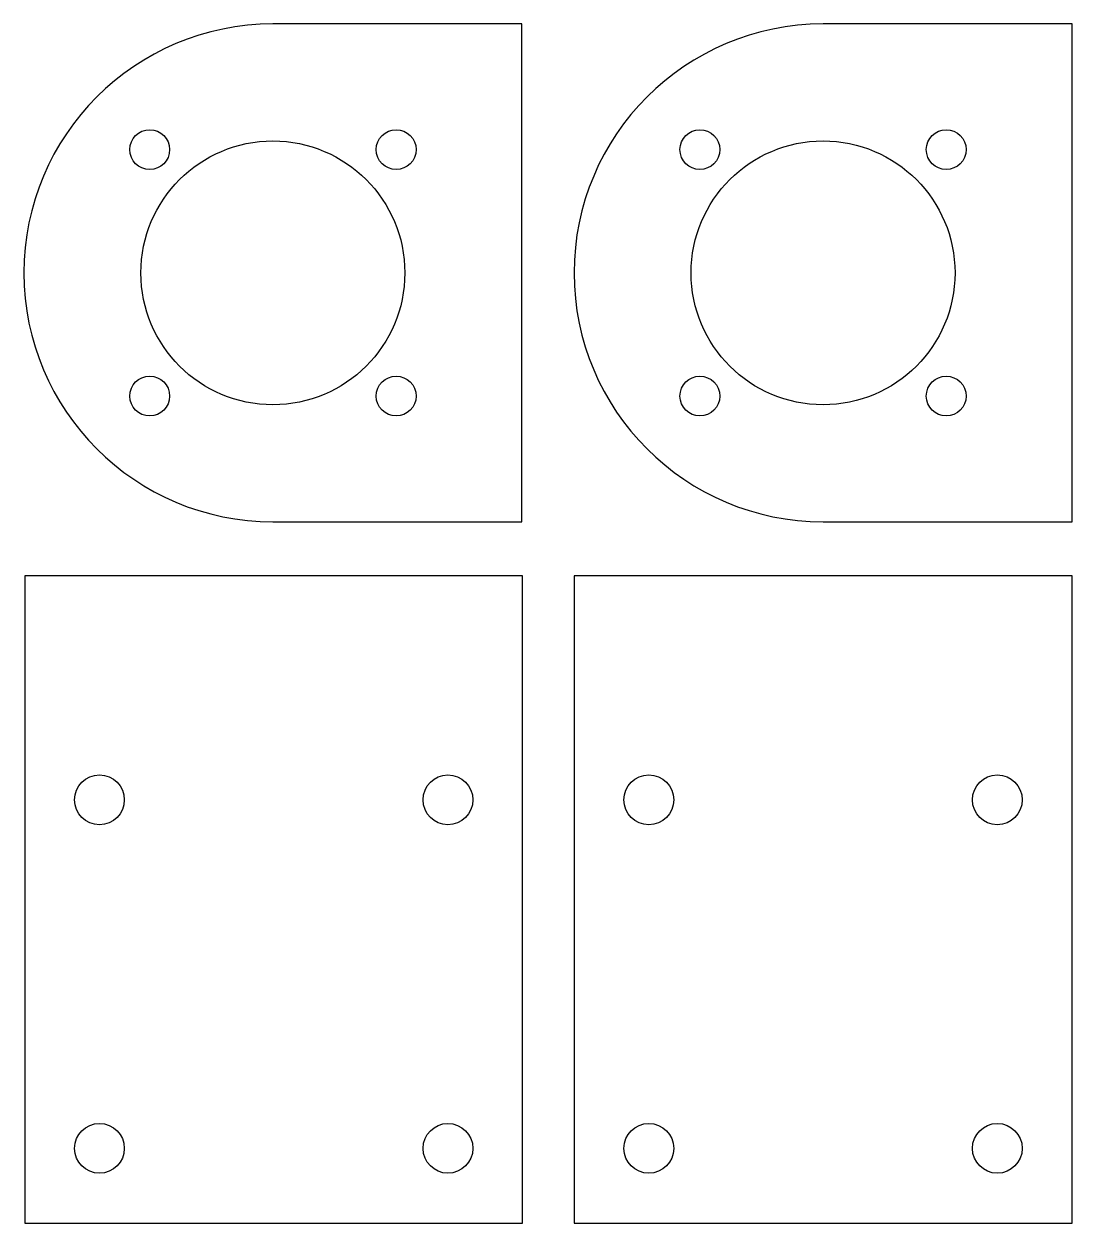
# Model space of a CAD drawing. Extents: x -105 to 0, y 0 to 120.
import ezdxf

# ---------------------------------------------------------------- set-up
doc = ezdxf.new("R2010")
doc.units = 0
doc.layers.get('0').update_dxf_attribs({"linetype": 'CONTINUOUS'})

msp = doc.modelspace()

# ---------------------------------------------------------------- linework, layer by layer
for points in [[(-55.25, 120.43), (-80.25, 120.43, 1), (-80.25, 70.43), (-55.25, 70.43)], [(0, 120.43), (-25, 120.43, 1), (-25, 70.43), (0, 70.43)]]:
    msp.add_lwpolyline(points, format="xyb", close=True)
for points in [[(-55.17, 0), (-55.17, 65), (-105.17, 65), (-105.17, 0)], [(0, 0), (0, 65), (-50, 65), (-50, 0)]]:
    msp.add_lwpolyline(points, close=True)
for centre, radius in [((-92.62, 107.81), 2), ((-67.87, 107.81), 2), ((-37.37, 107.81), 2), ((-12.63, 107.81), 2), ((-80.25, 95.43), 13.25), ((-25, 95.43), 13.25), ((-92.62, 83.06), 2), ((-67.87, 83.06), 2), ((-37.37, 83.06), 2), ((-12.63, 83.06), 2), ((-97.67, 42.5), 2.5), ((-62.67, 42.5), 2.5), ((-42.5, 42.5), 2.5), ((-7.5, 42.5), 2.5), ((-97.67, 7.5), 2.5), ((-62.67, 7.5), 2.5), ((-42.5, 7.5), 2.5), ((-7.5, 7.5), 2.5)]:
    msp.add_circle(centre, radius)

doc.saveas('drawing.dxf')
